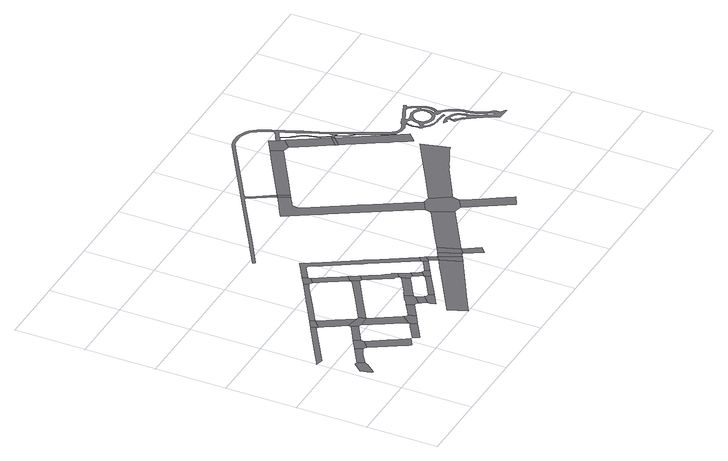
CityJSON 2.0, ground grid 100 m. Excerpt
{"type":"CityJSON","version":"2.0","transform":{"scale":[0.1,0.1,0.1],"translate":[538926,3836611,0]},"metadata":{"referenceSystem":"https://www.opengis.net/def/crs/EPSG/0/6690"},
"CityObjects":{
"road1":{"type":"Road","geometry":[{"type":"MultiSurface","lod":"1","boundaries":[[[0,1,2,3,4,5,6]]]}]},
"road2":{"type":"Road","attributes":{"RoadStructureAttribute.sectionType":"1"},"geometry":[{"type":"MultiSurface","lod":"1","boundaries":[[[7,8,6,5,9,10,11]]]}]},
"road3":{"type":"Road","attributes":{"RoadStructureAttribute.sectionType":"1"},"geometry":[{"type":"MultiSurface","lod":"1","boundaries":[[[12,13,14,15,16,17,18,19]]]}]},
"road4":{"type":"Road","geometry":[{"type":"MultiSurface","lod":"1","boundaries":[[[20,21,7,11,22,23,24,25]]]}]},
"road5":{"type":"Road","attributes":{"RoadStructureAttribute.sectionType":"1"},"geometry":[{"type":"MultiSurface","lod":"1","boundaries":[[[26,27,28,24,23,29,30,31,32,33]]]}]},
"road6":{"type":"Road","attributes":{"RoadStructureAttribute.sectionType":"1"},"geometry":[{"type":"MultiSurface","lod":"1","boundaries":[[[34,35,20,25,36,37,38]]]}]},
"road7":{"type":"Road","geometry":[{"type":"MultiSurface","lod":"1","boundaries":[[[39,12,19,40,41]]]}]},
"road8":{"type":"Road","attributes":{"RoadStructureAttribute.sectionType":"1"},"geometry":[{"type":"MultiSurface","lod":"1","boundaries":[[[42,43,44,45,46,47,48,49]]]}]},
"road9":{"type":"Road","attributes":{"RoadStructureAttribute.sectionType":"1"},"geometry":[{"type":"MultiSurface","lod":"1","boundaries":[[[50,51,41,40,52,53,54,55]]]}]},
"road10":{"type":"Road","geometry":[{"type":"MultiSurface","lod":"1","boundaries":[[[54,34,38,56,57,58,55]]]}]},
"road11":{"type":"Road","attributes":{"RoadStructureAttribute.sectionType":"1"},"geometry":[{"type":"MultiSurface","lod":"1","boundaries":[[[59,60,57,56,61,62,63,64,65]]]}]},
"road12":{"type":"Road","geometry":[{"type":"MultiSurface","lod":"1","boundaries":[[[66,65,64,42,49,67,68,69]]]}]},
"road13":{"type":"Road","attributes":{"RoadStructureAttribute.sectionType":"1"},"geometry":[{"type":"MultiSurface","lod":"1","boundaries":[[[70,71,72,73,39,41,74,75,76,77,78]]]}]},
"road14":{"type":"Road","attributes":{"RoadStructureAttribute.sectionType":"1"},"geometry":[{"type":"MultiSurface","lod":"1","boundaries":[[[79,80,69,68,81]]]}]},
"road15":{"type":"Road","attributes":{"RoadStructureAttribute.sectionType":"1"},"geometry":[{"type":"MultiSurface","lod":"1","boundaries":[[[82,83,84,85,86,87,88,58,57,89,90,91]]]}]},
"road16":{"type":"Road","geometry":[{"type":"MultiSurface","lod":"1","boundaries":[[[92,93,94,79,81,95,96,97,98]]]}]},
"road17":{"type":"Road","attributes":{"RoadStructureAttribute.sectionType":"1"},"geometry":[{"type":"MultiSurface","lod":"1","boundaries":[[[99,97,96,100,101,102]]]}]},
"road18":{"type":"Road","geometry":[{"type":"MultiSurface","lod":"1","boundaries":[[[103,102,101,104,105,106,107]]]}]},
"road19":{"type":"Road","geometry":[{"type":"MultiSurface","lod":"1","boundaries":[[[108,70,78,109,110,111,112]]]}]},
"road20":{"type":"Road","attributes":{"RoadStructureAttribute.sectionType":"1"},"geometry":[{"type":"MultiSurface","lod":"1","boundaries":[[[113,114,115,116,117,118,92,98,119,120,121,122]]]}]},
"road21":{"type":"Road","attributes":{"RoadStructureAttribute.sectionType":"1"},"geometry":[{"type":"MultiSurface","lod":"1","boundaries":[[[123,124,125,111,110,126,127,128]]]}]},
"road22":{"type":"Road","attributes":{"RoadStructureAttribute.sectionType":"1"},"geometry":[{"type":"MultiSurface","lod":"1","boundaries":[[[129,130,131,107,106,132,133,134]]]}]},
"road23":{"type":"Road","geometry":[{"type":"MultiSurface","lod":"1","boundaries":[[[135,128,127,82,91,136,137,138,139]]]}]},
"road24":{"type":"Road","attributes":{"RoadStructureAttribute.sectionType":"1"},"geometry":[{"type":"MultiSurface","lod":"1","boundaries":[[[140,141,142,143,144,145,146,147,148,149,150,151]]]}]},
"road25":{"type":"Road","attributes":{"RoadStructureAttribute.sectionType":"1"},"geometry":[{"type":"MultiSurface","lod":"1","boundaries":[[[152,153,154,155,156,157,158,159,160,139,138,161,162,163,164,165,166]]]}]},
"road26":{"type":"Road","geometry":[{"type":"MultiSurface","lod":"1","boundaries":[[[166,165,113,122,167,168,169]]]}]},
"road27":{"type":"Road","attributes":{"RoadStructureAttribute.sectionType":"1"},"geometry":[{"type":"MultiSurface","lod":"1","boundaries":[[[170,171,169,168,172,173,174,175,176,177,178,179]]]}]},
"road28":{"type":"Road","geometry":[{"type":"MultiSurface","lod":"1","boundaries":[[[180,181,179,178,129,134,182,183]]]}]},
"road29":{"type":"Road","attributes":{"RoadStructureAttribute.sectionType":"1"},"geometry":[{"type":"MultiSurface","lod":"1","boundaries":[[[184,185,186,187,188,189,190,108,112,191,192,193,194,195,196,197,198,199,200,201,202,203,204]]]}]},
"road30":{"type":"Road","attributes":{"RoadStructureAttribute.sectionType":"1"},"geometry":[{"type":"MultiSurface","lod":"1","boundaries":[[[205,206,207,183,182,208]]]}]},
"road31":{"type":"Road","geometry":[{"type":"MultiSurface","lod":"1","boundaries":[[[209,204,203,205,208,210,211]]]}]},
"road32":{"type":"Road","attributes":{"RoadStructureAttribute.sectionType":"1"},"geometry":[{"type":"MultiSurface","lod":"1","boundaries":[[[211,210,140,212]]]}]},
"road33":{"type":"Road","geometry":[{"type":"MultiSurface","lod":"1","boundaries":[[[212,140,151,213,214]]]}]},
"road34":{"type":"Road","attributes":{"RoadStructureAttribute.sectionType":"1"},"geometry":[{"type":"MultiSurface","lod":"1","boundaries":[[[215,214,213,216]]]}]},
"road35":{"type":"Road","geometry":[{"type":"MultiSurface","lod":"1","boundaries":[[[217,215,216,218,219]]]}]},
"road36":{"type":"Road","attributes":{"RoadStructureAttribute.sectionType":"1"},"geometry":[{"type":"MultiSurface","lod":"1","boundaries":[[[219,218,220,221]]]}]},
"road37":{"type":"Road","geometry":[{"type":"MultiSurface","lod":"1","boundaries":[[[222,223,224,217,219,225,226,227]]]}]},
"road38":{"type":"Road","attributes":{"RoadStructureAttribute.sectionType":"1"},"geometry":[{"type":"MultiSurface","lod":"1","boundaries":[[[228,229,230,231,232,233,234,235,236,237,238,239,240,241,242,243,244,245,246,247,248,249,250,251,252,253,254]]]}]},
"road39":{"type":"Road","geometry":[{"type":"MultiSurface","lod":"1","boundaries":[[[255,228,254,256,257]]]}]},
"road40":{"type":"Road","geometry":[{"type":"MultiSurface","lod":"1","boundaries":[[[258,259,260,239,238,261,262,263,222,227,264,265,266,267]]]}]},
"road41":{"type":"Road","attributes":{"RoadStructureAttribute.sectionType":"1"},"geometry":[{"type":"MultiSurface","lod":"1","boundaries":[[[268,269,270,271,272,273,265,264,274,275]]]}]},
"road42":{"type":"Road","attributes":{"RoadStructureAttribute.sectionType":"1"},"geometry":[{"type":"MultiSurface","lod":"1","boundaries":[[[276,277,278,279,280,255,257,281,282,283,284,285]]]}]},
"road43":{"type":"Road","attributes":{"RoadStructureAttribute.sectionType":"1"},"geometry":[{"type":"MultiSurface","lod":"1","boundaries":[[[286,287,288,289,290,291,292,293,294,295,296,297,298,299,300,301,302,303,304,305,306,307,308,309,310,311,312,313,314,315,316,317,318,319,320,321,322,323,324,325,326,327,328,329,330,331,332,333,334,335,336,337,338,339,340,341,342,343,344,345,346,347,348,349,350,351,352,353,354,355,356,357,358,359,360,361,362,363,364,365,366,367,368,369,370,371,372,373,374,375,376,377,378,379,380,381,382,383,384,385,386,387,388,389,390,391,392,393,394,395,396,397,398,399,400,401,402,403,404,405,406,407,408,409,410,411,412,413,414,415,416,417,418,419,420,421,422,423,424,425,426,427,428,429,430,431,432,433,434,435,436,437,438,439,440,441,442,443,444,445,446,447,448,449,450,451,452,453,454,455,456,457,458,459,460,461,462,463,464,465,466,467,468,469,470,471,472,473,474,475,476,477,478,479,480,481,482,483,484,485,486,487,488,489,490,491,492,493,494,495,496,497,498,499,500,501,502,503,504,505,506,507,508,509,510,511,512,513,514,515,516,517,518,519,520,521,522,523,524,525,526,527,528,529,530,531,532,533,534,535,536,537,538,539,540,541,542,543,544,545,546,547,548,549,550,551,552,553,554,555,556,557,558,559,560,561,562,563,564,565,566,567,568,569,570,571,572,573,574,575,576,577,578,579,580,581,582,583,584,585,586,587,588,589,590,591,592,593,594,595,596,597,598,599,600,601,602,603,604,605,606,607,608,609,610,611,612,613,614,615,616,617,618,619,620,621,622,623,624,625,626,627,628,629,630,631,228,255],[632,633,634,635,636,637,638,639,640,641,642,643,644,645,646,647,648,649,650,651,652,653,654,655,656,657],[658,659,660,661,662,663,664,665,666,667,668,669,670,671],[672,673,674,675,676,677,678,679,680,681,682,683,684,685,686,687,688,689,690,691,692,693,694,695,696,697,698,699,700,701],[702,703,704,705,706,707,708,709,710,711,712,713,714,715,716,717,718,719,720,721,722,723,724,725,726,727,728,729,730,731],[732,733,734,735,736,737,738,739,740,741,742,743,744,745,746,747,748,749,750,751,752,753,754,755,756,757,758,759,760,761,762,763,764,765,766,767,768,769,770,771],[772,773,774,775,776,777,778,779,780,781,782,783,784,785,786,787,788,789,790,791,792,793,794,795,796,797,798,799,800,801,802,803,804,805,806,807],[808,809,810,811,812,813,814,815,816,817,818,819,820,821,822,823,824,825,826,827,828,829,830,831,832,833,834,835,836,837,838]]]}]},
"road44":{"type":"Road","geometry":[{"type":"MultiSurface","lod":"1","boundaries":[[[839,840,841,842,843,844,845,267,266,846,847,848,849,850,851,852,853,854,855,856,857,858,859]]]}]},
"road45":{"type":"Road","geometry":[{"type":"MultiSurface","lod":"1","boundaries":[[[860,276,285,861,862,314,313]]]}]},
"road46":{"type":"Road","attributes":{"RoadStructureAttribute.sectionType":"1"},"geometry":[{"type":"MultiSurface","lod":"1","boundaries":[[[863,862,861,864,865,866]]]}]},
"road47":{"type":"Road","geometry":[{"type":"MultiSurface","lod":"1","boundaries":[[[329,866,865,867,868,330]]]}]},
"road48":{"type":"Road","geometry":[{"type":"MultiSurface","lod":"1","boundaries":[[[869,870,871,330,868,872,873,874,875,876,877,878,879,880,881,882]]]}]}
},
"vertices":[
[232,771,0],[113,643,0],[142,495,0],[170,481,0],[291,627,0],[303,667,0],[259,757,0],
[537,930,0],[366,825,0],[464,771,0],[564,825,0],[578,832,0],
[725,1648,0],[246,1354,0],[55,1237,0],[30,1222,0],[2,1211,0],[100,1180,0],[483,1415,0],[753,1581,0],
[698,1029,0],[550,938,0],[624,810,0],[630,799,0],[738,896,0],[740,939,0],
[1022,438,0],[972,518,0],[892,647,0],[771,572,0],[899,363,0],[912,342,0],[932,310,0],[1059,388,0],
[965,1193,0],[858,1127,0],[780,963,0],[909,1043,0],[1013,1106,0],
[854,1727,0],[769,1556,0],[883,1660,0],
[1366,550,0],[1348,542,0],[1333,533,0],[1305,517,0],[1083,377,0],[1136,298,0],[1354,432,0],[1399,458,0],
[1012,1442,0],[956,1536,0],[806,1498,0],[885,1372,0],[972,1234,0],[1157,1198,0],
[1056,1094,0],[1221,1106,0],[1197,1201,0],
[1463,704,0],[1345,899,0],[1134,965,0],[1215,831,0],[1339,628,0],[1368,575,0],[1471,695,0],
[1501,656,0],[1418,470,0],[1554,552,0],[1522,654,0],
[1566,2163,0],[1257,1974,0],[1231,1958,0],[1197,1937,0],[1236,1880,0],[1263,1897,0],[1284,1910,0],[1511,2051,0],[1594,2097,0],
[1726,780,0],[1603,704,0],[1767,682,0],
[1898,1648,0],[1895,1638,0],[1887,1628,0],[1880,1623,0],[1840,1595,0],[1541,1412,0],[1232,1222,0],[1590,1333,0],[1843,1488,0],[1944,1552,0],
[1902,899,0],[1813,845,0],[1813,834,0],[1812,677,0],[1827,652,0],[1936,748,0],[1948,788,0],
[1971,689,0],[1850,614,0],[1886,555,0],[1995,649,0],
[2005,631,0],[1881,513,0],[1909,448,0],[2084,556,0],[2055,624,0],
[1693,2241,0],[1637,2085,0],[1645,2071,0],[1721,2139,0],[1721,2173,0],
[2250,1109,0],[2210,1077,0],[2185,1061,0],[1985,937,0],[1970,929,0],[1963,936,0],[2085,872,0],[2180,930,0],[2267,983,0],[2283,990,0],
[1964,1741,0],[1921,1811,0],[1832,1957,0],[1750,1900,0],[1896,1663,0],[1971,1731,0],
[2410,846,0],[2291,771,0],[2153,686,0],[2137,589,0],[2380,739,0],[2440,776,0],
[2042,1614,0],[1959,1549,0],[1968,1543,0],[1980,1533,0],[2052,1598,0],
[2818,853,0],[2804,845,0],[2687,775,0],[2597,721,0],[1842,260,0],[1948,6,0],[1996,34,0],[2241,174,0],[2534,340,0],[2719,446,0],[2904,551,0],[2930,565,0],
[2284,1242,0],[2277,1256,0],[2255,1266,0],[2238,1293,0],[2220,1324,0],[2198,1360,0],[2113,1497,0],[2110,1502,0],[2069,1570,0],[2041,1429,0],[2190,1177,0],[2191,1174,0],[2234,1171,0],[2254,1140,0],[2314,1194,0],
[2315,1003,0],[2341,995,0],[2402,1049,0],
[2479,928,0],[2457,959,0],[2387,920,0],[2389,918,0],[2403,898,0],[2407,892,0],[2410,887,0],[2417,876,0],[2415,866,0],[2480,927,0],
[2485,914,0],[2483,918,0],[2550,844,0],[2522,909,0],
[2439,1641,0],[2424,1666,0],[2393,1716,0],[2367,1759,0],[2121,2161,0],[1968,2411,0],[1922,2381,0],[1917,2295,0],[1954,2281,0],[2056,2115,0],[2074,2085,0],[2111,2023,0],[2300,1712,0],[2307,1701,0],[2323,1674,0],[2335,1655,0],[2342,1643,0],[2352,1627,0],[2504,1378,0],[2703,1050,0],[2766,1106,0],
[2700,1019,0],[2659,993,0],[2601,958,0],[2728,954,0],
[2802,1047,0],[2753,970,0],[2813,1030,0],
[2884,913,0],
[3011,612,0],[2893,899,0],
[2968,944,0],[3086,658,0],
[3060,1000,0],[3094,644,0],[3174,712,0],
[3230,407,0],[3315,482,0],
[3754,1424,0],[3263,1124,0],[3161,1061,0],[3364,828,0],[3767,1074,0],[3903,1156,0],
[3204,3333,0],[3033,3229,0],[2995,3206,0],[2921,3161,0],[2819,3100,0],[2947,2889,0],[3010,2785,0],[3085,2663,0],[3104,2632,0],[3137,2577,0],[3779,1520,0],[3925,1608,0],[3656,2051,0],[3588,2162,0],[3486,2331,0],[3440,2407,0],[3372,2518,0],[3308,2623,0],[3302,2634,0],[3177,2840,0],[3146,2890,0],[3089,2982,0],[3113,3080,0],[3156,3105,0],[3221,3145,0],[3253,3165,0],[3270,3175,0],
[3236,3353,0],[3288,3186,0],[3302,3194,0],
[4020,1585,0],[4015,1586,0],[3980,1595,0],[3766,1465,0],[3758,1431,0],[3756,1426,0],[4017,1131,0],[4161,1222,0],[4186,1327,0],[4022,1587,0],
[4531,610,0],[4469,713,0],[4441,760,0],[4408,814,0],[4311,973,0],[4250,1075,0],[4386,520,0],[4539,598,0],
[4109,3884,0],[3891,3752,0],[3485,3505,0],[3430,3471,0],[3324,3406,0],[3362,3231,0],[3565,3355,0],[3635,3397,0],[3803,3499,0],[4175,3725,0],
[3047,3658,0],[3035,3677,0],[3032,3706,0],[3037,3724,0],[3039,3729,0],[3800,4199,0],[3900,4261,0],[3974,4307,0],[3986,4314,0],[4027,4335,0],[4072,4350,0],[4121,4358,0],[4191,4356,0],[4208,4353,0],[4230,4350,0],[4275,4334,0],[4328,4309,0],[4363,4283,0],[4393,4252,0],[4419,4215,0],[4439,4182,0],[4510,4018,0],[4502,4000,0],[4451,3972,0],[4410,3949,0],[4394,3940,0],[4372,3928,0],[4343,3912,0],[4370,3868,0],[4423,3897,0],[4467,3815,0],[4472,3804,0],[4473,3802,0],[4501,3762,0],[4532,3722,0],[4558,3693,0],[4582,3657,0],[4597,3626,0],[4622,3569,0],[4638,3514,0],[4644,3475,0],[4665,3432,0],[4697,3371,0],[4736,3309,0],[4733,3269,0],[4756,3281,0],[4804,3209,0],[4819,3180,0],[4822,3175,0],[4852,3119,0],[4866,3096,0],[4883,3080,0],[4907,3062,0],[4927,3052,0],[5062,2753,0],[5155,2602,0],[5182,2592,0],[5228,2574,0],[5250,2569,0],[5261,2567,0],[5270,2564,0],[5292,2564,0],[5303,2564,0],[5319,2565,0],[5331,2566,0],[5350,2573,0],[5392,2590,0],[5403,2594,0],[5409,2595,0],[5413,2591,0],[5414,2584,0],[5411,2569,0],[5410,2565,0],[5403,2538,0],[5399,2509,0],[5400,2494,0],[5400,2478,0],[5406,2446,0],[5417,2416,0],[5420,2406,0],[5416,2402,0],[5407,2397,0],[5431,2358,0],[5440,2360,0],[5445,2361,0],[5450,2359,0],[5470,2333,0],[5492,2308,0],[5518,2287,0],[5547,2271,0],[5578,2260,0],[5600,2255,0],[5639,2250,0],[5655,2250,0],[5678,2250,0],[5712,2248,0],[5750,2246,0],[5766,2244,0],[5774,2243,0],[5782,2238,0],[5806,2231,0],[5813,2256,0],[5789,2262,0],[5773,2264,0],[5752,2266,0],[5708,2268,0],[5679,2270,0],[5640,2270,0],[5603,2274,0],[5584,2279,0],[5556,2289,0],[5529,2304,0],[5506,2323,0],[5486,2345,0],[5479,2355,0],[5466,2377,0],[5467,2382,0],[5475,2387,0],[5509,2383,0],[5527,2378,0],[5543,2370,0],[5547,2366,0],[5560,2354,0],[5587,2337,0],[5593,2335,0],[5616,2324,0],[5649,2318,0],[5683,2319,0],[5697,2322,0],[5715,2326,0],[5746,2340,0],[5765,2354,0],[5772,2357,0],[5776,2356,0],[5781,2354,0],[5783,2347,0],[5785,2333,0],[5791,2321,0],[5802,2311,0],[5826,2304,0],[5832,2309,0],[5838,2310,0],[5843,2309,0],[5846,2306,0],[5858,2292,0],[5888,2262,0],[5916,2226,0],[5940,2188,0],[5959,2149,0],[5959,2148,0],[5975,2105,0],[5986,2061,0],[5987,2057,0],[5995,2007,0],[6002,1986,0],[6005,1966,0],[6009,1948,0],[6011,1940,0],[6012,1936,0],[6021,1900,0],[6034,1866,0],[6048,1834,0],[6076,1782,0],[6085,1768,0],[6100,1750,0],[6122,1724,0],[6131,1709,0],[6134,1695,0],[6132,1680,0],[6132,1678,0],[6125,1673,0],[6116,1672,0],[6107,1675,0],[6105,1678,0],[6088,1692,0],[6073,1710,0],[6066,1723,0],[6062,1734,0],[6062,1744,0],[6063,1751,0],[6062,1757,0],[6034,1789,0],[6009,1824,0],[5989,1861,0],[5974,1901,0],[5966,1930,0],[5958,1958,0],[5955,1977,0],[5954,1982,0],[5951,2003,0],[5942,2041,0],[5928,2078,0],[5924,2086,0],[5909,2111,0],[5908,2112,0],[5888,2135,0],[5865,2155,0],[5848,2165,0],[5839,2170,0],[5794,2188,0],[5770,2194,0],[5751,2195,0],[5746,2195,0],[5723,2193,0],[5710,2192,0],[5699,2190,0],[5674,2184,0],[5645,2172,0],[5699,2143,0],[5697,2148,0],[5698,2154,0],[5701,2158,0],[5716,2161,0],[5719,2161,0],[5730,2161,0],[5740,2162,0],[5750,2162,0],[5756,2160,0],[5762,2147,0],[5763,2137,0],[5760,2124,0],[5759,2119,0],[5754,2113,0],[5749,2114,0],[5735,2054,0],[5772,2037,0],[5799,2024,0],[5827,1995,0],[5852,1963,0],[5854,1961,0],[5932,1842,0],[6030,1683,0],[6092,1579,0],[6256,1573,0],[6242,1591,0],[6226,1606,0],[6206,1616,0],[6191,1625,0],[6188,1631,0],[6189,1654,0],[6189,1659,0],[6184,1685,0],[6174,1709,0],[6160,1731,0],[6147,1744,0],[6142,1749,0],[6137,1753,0],[6106,1800,0],[6080,1850,0],[6066,1879,0],[6059,1900,0],[6055,1911,0],[6045,1948,0],[6031,2005,0],[6021,2063,0],[6020,2069,0],[6008,2116,0],[5992,2162,0],[5987,2171,0],[5970,2205,0],[5945,2246,0],[5915,2285,0],[5861,2339,0],[5862,2353,0],[5859,2367,0],[5869,2385,0],[5873,2396,0],[5884,2426,0],[5890,2462,0],[5890,2498,0],[5889,2509,0],[5885,2534,0],[5873,2570,0],[5870,2575,0],[5820,2664,0],[5805,2691,0],[5794,2707,0],[5775,2734,0],[5771,2742,0],[5771,2749,0],[5772,2758,0],[5776,2765,0],[5789,2770,0],[5772,2805,0],[5771,2804,0],[5651,2752,0],[5622,2739,0],[5499,2685,0],[5487,2689,0],[5395,2651,0],[5398,2643,0],[5359,2626,0],[5335,2616,0],[5311,2607,0],[5286,2604,0],[5260,2606,0],[5235,2612,0],[5212,2623,0],[5202,2629,0],[5172,2661,0],[5155,2689,0],[5088,2817,0],[5005,2980,0],[4980,3036,0],[4977,3047,0],[4976,3050,0],[4936,3134,0],[4934,3138,0],[4934,3139,0],[4932,3143,0],[4931,3145,0],[4928,3151,0],[4924,3160,0],[4917,3175,0],[4914,3181,0],[4768,3507,0],[4690,3693,0],[4598,3917,0],[4579,3961,0],[4534,4069,0],[4477,4202,0],[4454,4238,0],[4426,4278,0],[4391,4315,0],[4350,4346,0],[4291,4373,0],[4240,4391,0],[4185,4399,0],[4179,4399,0],[4118,4399,0],[4062,4390,0],[4010,4372,0],[3966,4350,0],[3941,4334,0],[3862,4285,0],[3755,4220,0],[2818,3640,0],[2124,3209,0],[2042,3158,0],[2033,3153,0],[1713,2954,0],[1734,2920,0],[2110,3153,0],[2839,3605,0],[2966,3684,0],[2990,3677,0],[5812,2385,0],[5811,2386,0],[5808,2388,0],[5805,2394,0],[5805,2400,0],[5811,2416,0],[5821,2446,0],[5823,2460,0],[5825,2484,0],[5825,2490,0],[5822,2519,0],[5812,2559,0],[5811,2568,0],[5814,2574,0],[5822,2578,0],[5829,2576,0],[5841,2555,0],[5851,2526,0],[5855,2496,0],[5855,2491,0],[5855,2465,0],[5850,2435,0],[5844,2418,0],[5841,2408,0],[5830,2384,0],[5818,2384,0],[4786,3287,0],[4809,3268,0],[4832,3262,0],[4869,3181,0],[4871,3176,0],[4882,3151,0],[4917,3073,0],[4915,3075,0],[4893,3091,0],[4878,3106,0],[4865,3127,0],[4836,3180,0],[4835,3183,0],[4776,3283,0],[5846,2126,0],[5849,2124,0],[5854,2120,0],[5876,2098,0],[5882,2089,0],[5893,2072,0],[5907,2044,0],[5915,2018,0],[5916,2012,0],[5920,1986,0],[5918,1981,0],[5907,1968,0],[5898,1967,0],[5893,1968,0],[5886,1971,0],[5882,1977,0],[5860,2006,0],[5829,2040,0],[5816,2052,0],[5785,2081,0],[5778,2089,0],[5775,2094,0],[5774,2102,0],[5776,2113,0],[5779,2125,0],[5781,2137,0],[5784,2141,0],[5791,2146,0],[5797,2146,0],[5822,2138,0],[5488,2591,0],[5499,2584,0],[5508,2575,0],[5513,2565,0],[5514,2557,0],[5514,2550,0],[5512,2542,0],[5509,2529,0],[5504,2505,0],[5502,2496,0],[5501,2489,0],[5499,2470,0],[5497,2465,0],[5492,2451,0],[5480,2435,0],[5468,2425,0],[5448,2414,0],[5442,2415,0],[5433,2431,0],[5426,2452,0],[5420,2480,0],[5420,2499,0],[5419,2509,0],[5423,2534,0],[5427,2551,0],[5430,2561,0],[5436,2587,0],[5439,2591,0],[5453,2593,0],[5476,2593,0],[5770,2608,0],[5767,2611,0],[5752,2621,0],[5747,2625,0],[5716,2638,0],[5713,2639,0],[5684,2645,0],[5673,2645,0],[5651,2646,0],[5631,2642,0],[5570,2621,0],[5565,2619,0],[5559,2618,0],[5550,2618,0],[5543,2618,0],[5537,2619,0],[5527,2621,0],[5519,2626,0],[5515,2633,0],[5515,2640,0],[5517,2645,0],[5584,2676,0],[5665,2714,0],[5679,2721,0],[5682,2721,0],[5692,2725,0],[5710,2726,0],[5727,2723,0],[5739,2717,0],[5743,2715,0],[5749,2710,0],[5761,2693,0],[5775,2673,0],[5794,2638,0],[5796,2626,0],[5796,2620,0],[5794,2612,0],[5790,2609,0],[5782,2607,0],[5776,2607,0],[5655,2600,0],[5679,2600,0],[5699,2596,0],[5702,2595,0],[5724,2586,0],[5743,2571,0],[5759,2554,0],[5770,2533,0],[5777,2510,0],[5779,2487,0],[5779,2483,0],[5779,2479,0],[5777,2455,0],[5770,2432,0],[5758,2411,0],[5742,2393,0],[5723,2379,0],[5701,2369,0],[5687,2366,0],[5677,2363,0],[5653,2363,0],[5630,2368,0],[5608,2377,0],[5588,2389,0],[5571,2406,0],[5558,2425,0],[5549,2447,0],[5546,2470,0],[5547,2490,0],[5548,2499,0],[5552,2515,0],[5562,2538,0],[5576,2558,0],[5594,2575,0],[5615,2589,0],[5639,2597,0],[4444,3908,0],[4454,3914,0],[4479,3928,0],[4518,3950,0],[4529,3949,0],[4542,3942,0],[4564,3889,0],[4614,3768,0],[4729,3490,0],[4782,3373,0],[4777,3362,0],[4772,3347,0],[4772,3345,0],[4772,3326,0],[4756,3318,0],[4711,3381,0],[4684,3431,0],[4659,3486,0],[4644,3545,0],[4633,3589,0],[4621,3627,0],[4605,3660,0],[4585,3692,0],[4552,3732,0],[4516,3773,0],[4500,3794,0],[4487,3819,0],[4485,3821,0],[4483,3826,0],[4448,3892,0],[4440,3906,0],
[5082,2232,0],[5018,2193,0],[4941,2147,0],[4711,2006,0],[4707,2004,0],[4430,1834,0],[4158,1670,0],[4389,1444,0],[4433,1470,0],[4443,1475,0],[4725,1639,0],[4766,1659,0],[4839,1695,0],[4909,1728,0],[4924,1736,0],[4944,1745,0],[5054,1798,0],[5097,1819,0],[5106,1822,0],[5145,1835,0],[5180,1847,0],
[4293,3996,0],[4272,3702,0],[4401,3816,0],
[4410,3802,0],[4414,3469,0],[4582,3192,0],[4712,3306,0],
[4590,3178,0],[4605,3155,0],
[5111,2652,0],[4974,2875,0],[4787,3180,0],[4651,3079,0],[4708,2985,0],[4724,2959,0],[4782,2862,0],[4790,2849,0],[4911,2650,0],[4951,2585,0],[4976,2544,0],[5068,2392,0],[5108,2328,0],[5238,2445,0]
]}
